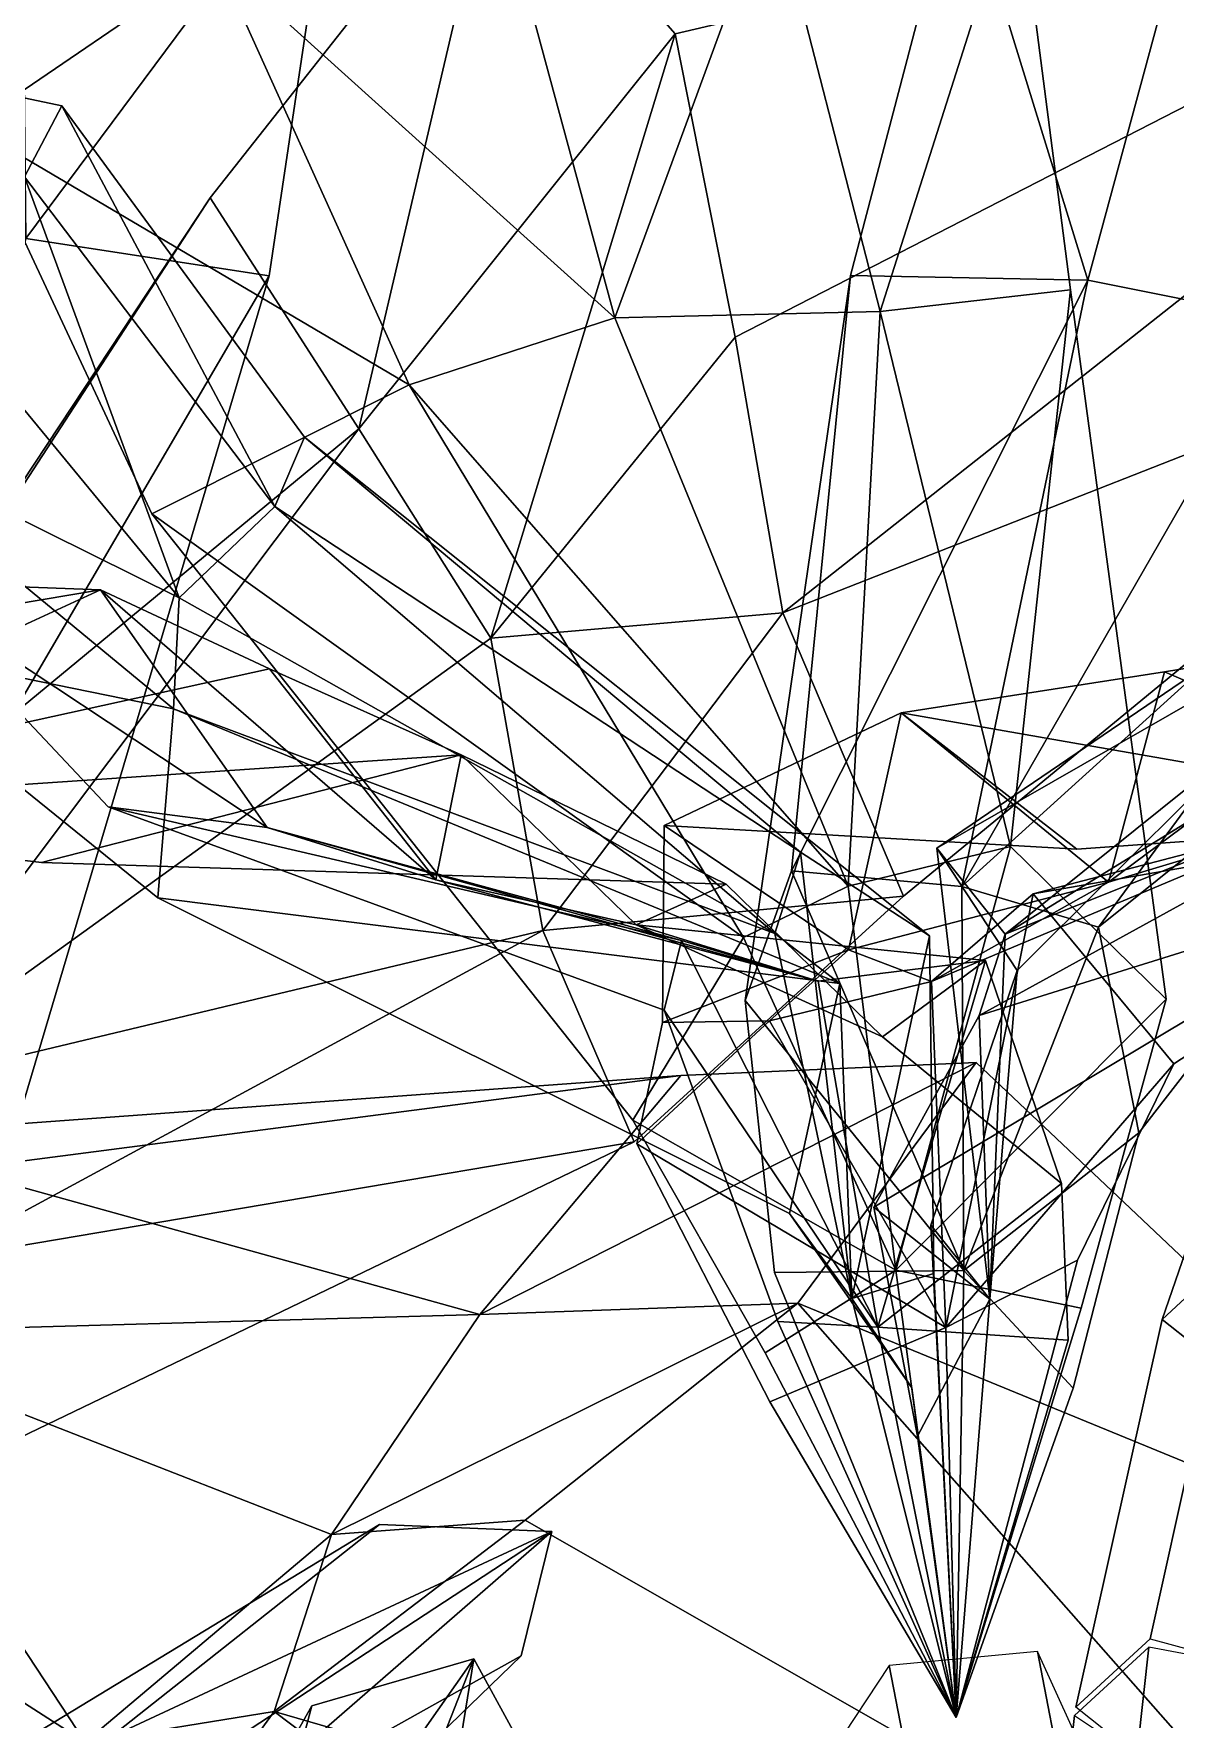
# Model space of a CAD drawing. Header units: metres. Extents: x -488 to 282, y -579 to 399.
# Drawn here: x -53.37 to -28.9, y 315.69 to 351.82 of the extents above; entities that cross this region are included whole.
import ezdxf

# ---------------------------------------------------------------- set-up
doc = ezdxf.new("R2010")
doc.units = ezdxf.units.M

msp = doc.modelspace()

# ---------------------------------------------------------------- linework, layer by layer
at = {"layer": 'coreopsi_1InfInt', "color": 3}
for points in [[(-30.4343, 308.5, 337.2163), (-29.4719, 317.2383, 343.0321), (-31.06312, 315.7701, 345.5013), (-32.01766, 307.0989, 339.7292)], [(-27.2857, 307.8817, 337.581), (-26.321, 316.64, 343.4098), (-29.4719, 317.2383, 343.0321), (-30.4343, 308.5, 337.2163)], [(-32.01766, 307.0989, 339.7292), (-31.06312, 315.7701, 345.5013), (-28.8573, 314.2997, 347.3455), (-29.8095, 305.6485, 341.5864)]]:
    msp.add_3dface(points, dxfattribs=at)
at = {"layer": 'coreopsi_1Pdcel', "color": 3}
for points in [[(-27.5935, 325.7317, 349.2932), (-24.8239, 333.7483, 355.8451), (-26.4151, 332.28, 358.3142), (-29.1847, 324.2634, 351.7623)], [(-29.1847, 324.2634, 351.7623), (-26.4151, 332.28, 358.3142), (-24.3156, 330.3316, 359.8057), (-27.0194, 322.5478, 353.4347)], [(-29.4428, 317.4146, 343.1557), (-27.5935, 325.7317, 349.2932), (-29.1847, 324.2634, 351.7623), (-31.03404, 315.9464, 345.6248)], [(-26.3323, 316.5712, 343.3615), (-24.4831, 324.8882, 349.4989), (-27.5935, 325.7317, 349.2932), (-29.4428, 317.4146, 343.1557)], [(-31.03404, 315.9464, 345.6248), (-29.1847, 324.2634, 351.7623), (-27.0194, 322.5478, 353.4347), (-28.8686, 314.2308, 347.2972)], [(-30.1607, 308.3512, 337.6367), (-31.8523, 317.1407, 343.5316), (-35.03288, 316.8425, 343.0578), (-33.3748, 308.3043, 337.3273)], [(-29.4014, 306.6737, 340.3558), (-31.09317, 315.4631, 346.2507), (-31.8523, 317.1407, 343.5316), (-30.1607, 308.3512, 337.6367)], [(-33.3748, 308.3043, 337.3273), (-35.03288, 316.8425, 343.0578), (-36.2436, 315.0162, 345.43), (-34.6063, 306.6324, 339.8005)]]:
    msp.add_3dface(points, dxfattribs=at)
at = {"layer": 'coreopsi_1Petal1', "color": 3}
for points in [[(-49.4523, 353.4366, 345.2065), (-57.4218, 364.4197, 334.4688), (-54.7202, 349.8434, 346.9542)], [(-49.4523, 353.4366, 345.2065), (-54.7202, 349.8434, 346.9542), (-57.4218, 364.4197, 334.4688)], [(-14.01662, 357.806, 418.5042), (-39.6217, 351.8228, 412.1874), (-38.3344, 345.3175, 415.9698)], [(-14.01662, 357.806, 418.5042), (-38.3344, 345.3175, 415.9698), (-39.6217, 351.8228, 412.1874)], [(-38.3344, 345.3175, 415.9698), (-37.3144, 339.4073, 419.385), (-14.01662, 357.806, 418.5042)], [(-38.3344, 345.3175, 415.9698), (-14.01662, 357.806, 418.5042), (-37.3144, 339.4073, 419.385)], [(-37.3144, 339.4073, 419.385), (-18.2511, 346.8983, 422.2245), (-14.01662, 357.806, 418.5042)], [(-37.3144, 339.4073, 419.385), (-14.01662, 357.806, 418.5042), (-18.2511, 346.8983, 422.2245)], [(-53.5352, 347.4294, 402.2073), (-46.861, 356.4074, 406.8631), (-53.641, 357.6938, 406.7594)], [(-53.5352, 347.4294, 402.2073), (-53.641, 357.6938, 406.7594), (-46.861, 356.4074, 406.8631)], [(-25.6265, 355.1138, 394.3678), (-36.09632, 356.6525, 404.3949), (-23.592, 350.2235, 396.0924)], [(-25.6265, 355.1138, 394.3678), (-23.592, 350.2235, 396.0924), (-36.09632, 356.6525, 404.3949)], [(-48.3203, 346.6339, 402.6451), (-46.861, 356.4074, 406.8631), (-53.5352, 347.4294, 402.2073)], [(-48.3203, 346.6339, 402.6451), (-53.5352, 347.4294, 402.2073), (-46.861, 356.4074, 406.8631)], [(-46.402, 343.3506, 406.443), (-43.4083, 356.1407, 406.679), (-49.5866, 348.3054, 401.5286)], [(-46.402, 343.3506, 406.443), (-49.5866, 348.3054, 401.5286), (-43.4083, 356.1407, 406.679)], [(-39.6217, 351.8228, 412.1874), (-43.4083, 356.1407, 406.679), (-46.402, 343.3506, 406.443)], [(-39.6217, 351.8228, 412.1874), (-46.402, 343.3506, 406.443), (-43.4083, 356.1407, 406.679)], [(-28.1563, 356.2292, 343.2987), (-33.5387, 355.5017, 339.528), (-30.775, 346.5375, 345.1102)], [(-28.1563, 356.2292, 343.2987), (-30.775, 346.5375, 345.1102), (-33.5387, 355.5017, 339.528)], [(-28.1563, 356.2292, 343.2987), (-30.775, 346.5375, 345.1102), (-26.494, 345.6823, 347.5776)], [(-28.1563, 356.2292, 343.2987), (-26.494, 345.6823, 347.5776), (-30.775, 346.5375, 345.1102)], [(-30.775, 346.5375, 345.1102), (-33.5387, 355.5017, 339.528), (-35.8647, 346.6371, 341.2753)], [(-30.775, 346.5375, 345.1102), (-35.8647, 346.6371, 341.2753), (-33.5387, 355.5017, 339.528)], [(-40.9119, 345.7316, 345.1462), (-37.5459, 354.8957, 343.8069), (-43.2095, 354.2368, 344.4181)], [(-40.9119, 345.7316, 345.1462), (-43.2095, 354.2368, 344.4181), (-37.5459, 354.8957, 343.8069)], [(-40.9119, 345.7316, 345.1462), (-35.2238, 345.8679, 344.1986), (-37.5459, 354.8957, 343.8069)], [(-40.9119, 345.7316, 345.1462), (-37.5459, 354.8957, 343.8069), (-35.2238, 345.8679, 344.1986)], [(-35.2238, 345.8679, 344.1986), (-32.2841, 355.1222, 341.5384), (-37.5459, 354.8957, 343.8069)], [(-35.2238, 345.8679, 344.1986), (-37.5459, 354.8957, 343.8069), (-32.2841, 355.1222, 341.5384)], [(-31.1449, 346.3344, 342.6212), (-32.2841, 355.1222, 341.5384), (-35.2238, 345.8679, 344.1986)], [(-31.1449, 346.3344, 342.6212), (-35.2238, 345.8679, 344.1986), (-32.2841, 355.1222, 341.5384)], [(-43.2095, 354.2368, 344.4181), (-49.4523, 353.4366, 345.2065), (-40.9119, 345.7316, 345.1462)], [(-43.2095, 354.2368, 344.4181), (-40.9119, 345.7316, 345.1462), (-49.4523, 353.4366, 345.2065)], [(-52.7622, 350.2757, 347.5204), (-69.8226, 353.8761, 350.821), (-53.5663, 348.757, 352.9914)], [(-52.7622, 350.2757, 347.5204), (-53.5663, 348.757, 352.9914), (-69.8226, 353.8761, 350.821)], [(-49.4523, 353.4366, 345.2065), (-54.7202, 349.8434, 346.9542), (-45.3202, 344.2949, 347.0566)], [(-49.4523, 353.4366, 345.2065), (-45.3202, 344.2949, 347.0566), (-54.7202, 349.8434, 346.9542)], [(-49.4523, 353.4366, 345.2065), (-45.3202, 344.2949, 347.0566), (-40.9119, 345.7316, 345.1462)], [(-49.4523, 353.4366, 345.2065), (-40.9119, 345.7316, 345.1462), (-45.3202, 344.2949, 347.0566)], [(-39.6217, 351.8228, 412.1874), (-46.402, 343.3506, 406.443), (-43.5697, 338.8664, 409.3232)], [(-39.6217, 351.8228, 412.1874), (-43.5697, 338.8664, 409.3232), (-46.402, 343.3506, 406.443)], [(-38.3344, 345.3175, 415.9698), (-39.6217, 351.8228, 412.1874), (-43.5697, 338.8664, 409.3232)], [(-38.3344, 345.3175, 415.9698), (-43.5697, 338.8664, 409.3232), (-39.6217, 351.8228, 412.1874)], [(-48.1986, 341.6865, 350.1204), (-52.7622, 350.2757, 347.5204), (-53.5663, 348.757, 352.9914)], [(-48.1986, 341.6865, 350.1204), (-53.5663, 348.757, 352.9914), (-52.7622, 350.2757, 347.5204)], [(-47.5654, 343.1718, 346.0293), (-52.7622, 350.2757, 347.5204), (-48.1986, 341.6865, 350.1204)], [(-47.5654, 343.1718, 346.0293), (-48.1986, 341.6865, 350.1204), (-52.7622, 350.2757, 347.5204)], [(-45.3202, 344.2949, 347.0566), (-54.7202, 349.8434, 346.9542), (-50.8379, 341.5305, 348.6486)], [(-45.3202, 344.2949, 347.0566), (-50.8379, 341.5305, 348.6486), (-54.7202, 349.8434, 346.9542)], [(-50.2464, 339.7325, 355.1462), (-53.5663, 348.757, 352.9914), (-55.628, 346.2558, 357.7218)], [(-50.2464, 339.7325, 355.1462), (-55.628, 346.2558, 357.7218), (-53.5663, 348.757, 352.9914)], [(-50.2464, 339.7325, 355.1462), (-48.1986, 341.6865, 350.1204), (-53.5663, 348.757, 352.9914)], [(-50.2464, 339.7325, 355.1462), (-53.5663, 348.757, 352.9914), (-48.1986, 341.6865, 350.1204)], [(-60.6317, 331.597, 402.3316), (-49.5866, 348.3054, 401.5286), (-60.3692, 331.7353, 396.2571)], [(-60.6317, 331.597, 402.3316), (-60.3692, 331.7353, 396.2571), (-49.5866, 348.3054, 401.5286)], [(-46.402, 343.3506, 406.443), (-49.5866, 348.3054, 401.5286), (-60.6317, 331.597, 402.3316)], [(-46.402, 343.3506, 406.443), (-60.6317, 331.597, 402.3316), (-49.5866, 348.3054, 401.5286)], [(-57.1138, 331.6011, 401.9905), (-48.3203, 346.6339, 402.6451), (-53.5352, 347.4294, 402.2073)], [(-57.1138, 331.6011, 401.9905), (-53.5352, 347.4294, 402.2073), (-48.3203, 346.6339, 402.6451)], [(-34.7254, 333.3313, 421.3882), (-18.2511, 346.8983, 422.2245), (-37.3144, 339.4073, 419.385)], [(-34.7254, 333.3313, 421.3882), (-37.3144, 339.4073, 419.385), (-18.2511, 346.8983, 422.2245)], [(-54.1819, 326.9184, 400.799), (-48.3203, 346.6339, 402.6451), (-57.1138, 331.6011, 401.9905)], [(-54.1819, 326.9184, 400.799), (-57.1138, 331.6011, 401.9905), (-48.3203, 346.6339, 402.6451)], [(-37.129, 333.8763, 351.9032), (-35.8647, 346.6371, 341.2753), (-38.1188, 331.1011, 347.798)], [(-37.129, 333.8763, 351.9032), (-38.1188, 331.1011, 347.798), (-35.8647, 346.6371, 341.2753)], [(-30.775, 346.5375, 345.1102), (-35.8647, 346.6371, 341.2753), (-37.129, 333.8763, 351.9032)], [(-30.775, 346.5375, 345.1102), (-37.129, 333.8763, 351.9032), (-35.8647, 346.6371, 341.2753)], [(-33.4758, 333.5417, 352.1909), (-30.775, 346.5375, 345.1102), (-37.129, 333.8763, 351.9032)], [(-33.4758, 333.5417, 352.1909), (-37.129, 333.8763, 351.9032), (-30.775, 346.5375, 345.1102)], [(-26.494, 345.6823, 347.5776), (-30.775, 346.5375, 345.1102), (-33.4758, 333.5417, 352.1909)], [(-26.494, 345.6823, 347.5776), (-33.4758, 333.5417, 352.1909), (-30.775, 346.5375, 345.1102)], [(-55.628, 346.2558, 357.7218), (-57.7822, 343.4643, 362.9946), (-50.2464, 339.7325, 355.1462)], [(-55.628, 346.2558, 357.7218), (-50.2464, 339.7325, 355.1462), (-57.7822, 343.4643, 362.9946)], [(-32.4346, 334.3978, 350.7167), (-31.1449, 346.3344, 342.6212), (-35.2238, 345.8679, 344.1986)], [(-32.4346, 334.3978, 350.7167), (-35.2238, 345.8679, 344.1986), (-31.1449, 346.3344, 342.6212)], [(-29.09395, 331.1248, 350.2939), (-31.1449, 346.3344, 342.6212), (-32.4346, 334.3978, 350.7167)], [(-29.09395, 331.1248, 350.2939), (-32.4346, 334.3978, 350.7167), (-31.1449, 346.3344, 342.6212)], [(-35.9099, 333.55, 351.7804), (-35.2238, 345.8679, 344.1986), (-40.9119, 345.7316, 345.1462)], [(-35.9099, 333.55, 351.7804), (-40.9119, 345.7316, 345.1462), (-35.2238, 345.8679, 344.1986)], [(-32.4346, 334.3978, 350.7167), (-35.2238, 345.8679, 344.1986), (-35.9099, 333.55, 351.7804)], [(-32.4346, 334.3978, 350.7167), (-35.9099, 333.55, 351.7804), (-35.2238, 345.8679, 344.1986)], [(-40.9119, 345.7316, 345.1462), (-45.3202, 344.2949, 347.0566), (-35.9099, 333.55, 351.7804)], [(-40.9119, 345.7316, 345.1462), (-35.9099, 333.55, 351.7804), (-45.3202, 344.2949, 347.0566)], [(-33.4758, 333.5417, 352.1909), (-22.7701, 343.2465, 351.2478), (-26.494, 345.6823, 347.5776)], [(-33.4758, 333.5417, 352.1909), (-26.494, 345.6823, 347.5776), (-22.7701, 343.2465, 351.2478)], [(-43.5697, 338.8664, 409.3232), (-37.3144, 339.4073, 419.385), (-38.3344, 345.3175, 415.9698)], [(-43.5697, 338.8664, 409.3232), (-38.3344, 345.3175, 415.9698), (-37.3144, 339.4073, 419.385)], [(-45.3202, 344.2949, 347.0566), (-50.8379, 341.5305, 348.6486), (-38.1543, 332.4471, 354.4798)], [(-45.3202, 344.2949, 347.0566), (-38.1543, 332.4471, 354.4798), (-50.8379, 341.5305, 348.6486)], [(-35.9099, 333.55, 351.7804), (-45.3202, 344.2949, 347.0566), (-38.1543, 332.4471, 354.4798)], [(-35.9099, 333.55, 351.7804), (-38.1543, 332.4471, 354.4798), (-45.3202, 344.2949, 347.0566)], [(-34.00918, 334.3643, 351.4722), (-20.3302, 343.66, 349.5064), (-32.2892, 331.7442, 347.5085)], [(-34.00918, 334.3643, 351.4722), (-32.2892, 331.7442, 347.5085), (-20.3302, 343.66, 349.5064)], [(-20.8614, 341.9036, 355.61), (-20.3302, 343.66, 349.5064), (-34.00918, 334.3643, 351.4722)], [(-20.8614, 341.9036, 355.61), (-34.00918, 334.3643, 351.4722), (-20.3302, 343.66, 349.5064)], [(-57.1238, 329.0922, 403.3487), (-46.402, 343.3506, 406.443), (-60.6317, 331.597, 402.3316)], [(-57.1238, 329.0922, 403.3487), (-60.6317, 331.597, 402.3316), (-46.402, 343.3506, 406.443)], [(-57.7822, 343.4643, 362.9946), (-57.5183, 338.8072, 367.6805), (-50.371, 337.3537, 359.559)], [(-57.7822, 343.4643, 362.9946), (-50.371, 337.3537, 359.559), (-57.5183, 338.8072, 367.6805)], [(-57.7822, 343.4643, 362.9946), (-50.371, 337.3537, 359.559), (-50.2464, 339.7325, 355.1462)], [(-57.7822, 343.4643, 362.9946), (-50.2464, 339.7325, 355.1462), (-50.371, 337.3537, 359.559)], [(-43.5697, 338.8664, 409.3232), (-46.402, 343.3506, 406.443), (-57.1238, 329.0922, 403.3487)], [(-43.5697, 338.8664, 409.3232), (-57.1238, 329.0922, 403.3487), (-46.402, 343.3506, 406.443)], [(-36.9311, 334.2794, 350.2152), (-47.5654, 343.1718, 346.0293), (-48.1986, 341.6865, 350.1204)], [(-36.9311, 334.2794, 350.2152), (-48.1986, 341.6865, 350.1204), (-47.5654, 343.1718, 346.0293)], [(-34.1711, 332.4808, 346.8687), (-47.5654, 343.1718, 346.0293), (-36.9311, 334.2794, 350.2152)], [(-34.1711, 332.4808, 346.8687), (-36.9311, 334.2794, 350.2152), (-47.5654, 343.1718, 346.0293)], [(-30.5473, 332.6721, 354.3344), (-22.7701, 343.2465, 351.2478), (-33.4758, 333.5417, 352.1909)], [(-30.5473, 332.6721, 354.3344), (-33.4758, 333.5417, 352.1909), (-22.7701, 343.2465, 351.2478)], [(-30.5473, 332.6721, 354.3344), (-19.2697, 341.7092, 353.4222), (-22.7701, 343.2465, 351.2478)], [(-30.5473, 332.6721, 354.3344), (-22.7701, 343.2465, 351.2478), (-19.2697, 341.7092, 353.4222)], [(-32.5475, 332.5204, 354.3014), (-20.8614, 341.9036, 355.61), (-34.00918, 334.3643, 351.4722)], [(-32.5475, 332.5204, 354.3014), (-34.00918, 334.3643, 351.4722), (-20.8614, 341.9036, 355.61)], [(-20.9951, 339.6326, 360.079), (-20.8614, 341.9036, 355.61), (-32.5475, 332.5204, 354.3014)], [(-20.9951, 339.6326, 360.079), (-32.5475, 332.5204, 354.3014), (-20.8614, 341.9036, 355.61)], [(-38.1543, 332.4471, 354.4798), (-50.8379, 341.5305, 348.6486), (-40.5251, 328.5305, 352.3414)], [(-38.1543, 332.4471, 354.4798), (-40.5251, 328.5305, 352.3414), (-50.8379, 341.5305, 348.6486)], [(-37.4857, 332.5373, 353.4686), (-48.1986, 341.6865, 350.1204), (-50.2464, 339.7325, 355.1462)], [(-37.4857, 332.5373, 353.4686), (-50.2464, 339.7325, 355.1462), (-48.1986, 341.6865, 350.1204)], [(-36.9311, 334.2794, 350.2152), (-48.1986, 341.6865, 350.1204), (-37.4857, 332.5373, 353.4686)], [(-36.9311, 334.2794, 350.2152), (-37.4857, 332.5373, 353.4686), (-48.1986, 341.6865, 350.1204)], [(-29.6815, 328.2614, 355.6938), (-19.2697, 341.7092, 353.4222), (-30.5473, 332.6721, 354.3344)], [(-29.6815, 328.2614, 355.6938), (-30.5473, 332.6721, 354.3344), (-19.2697, 341.7092, 353.4222)], [(-56.3097, 340.065, 366.541), (-63.8491, 337.8952, 382.4584), (-51.9343, 339.9048, 370.2444)], [(-56.3097, 340.065, 366.541), (-51.9343, 339.9048, 370.2444), (-63.8491, 337.8952, 382.4584)], [(-51.7687, 335.2506, 360.5497), (-56.3097, 340.065, 366.541), (-48.3607, 334.8081, 363.2945)], [(-51.7687, 335.2506, 360.5497), (-48.3607, 334.8081, 363.2945), (-56.3097, 340.065, 366.541)], [(-48.3607, 334.8081, 363.2945), (-56.3097, 340.065, 366.541), (-51.9343, 339.9048, 370.2444)], [(-48.3607, 334.8081, 363.2945), (-51.9343, 339.9048, 370.2444), (-56.3097, 340.065, 366.541)], [(-51.9343, 339.9048, 370.2444), (-63.8491, 337.8952, 382.4584), (-62.2493, 335.1389, 392.1492)], [(-51.9343, 339.9048, 370.2444), (-62.2493, 335.1389, 392.1492), (-63.8491, 337.8952, 382.4584)], [(-48.3124, 338.2074, 374.3535), (-51.9343, 339.9048, 370.2444), (-62.2493, 335.1389, 392.1492)], [(-48.3124, 338.2074, 374.3535), (-62.2493, 335.1389, 392.1492), (-51.9343, 339.9048, 370.2444)], [(-44.7476, 333.6828, 367.6476), (-48.3607, 334.8081, 363.2945), (-51.9343, 339.9048, 370.2444)], [(-44.7476, 333.6828, 367.6476), (-51.9343, 339.9048, 370.2444), (-48.3607, 334.8081, 363.2945)], [(-44.7476, 333.6828, 367.6476), (-51.9343, 339.9048, 370.2444), (-48.3124, 338.2074, 374.3535)], [(-44.7476, 333.6828, 367.6476), (-48.3124, 338.2074, 374.3535), (-51.9343, 339.9048, 370.2444)], [(-50.2464, 339.7325, 355.1462), (-50.371, 337.3537, 359.559), (-37.4857, 332.5373, 353.4686)], [(-50.2464, 339.7325, 355.1462), (-37.4857, 332.5373, 353.4686), (-50.371, 337.3537, 359.559)], [(-43.5697, 338.8664, 409.3232), (-42.4584, 332.5964, 412.0885), (-37.3144, 339.4073, 419.385)], [(-43.5697, 338.8664, 409.3232), (-37.3144, 339.4073, 419.385), (-42.4584, 332.5964, 412.0885)], [(-42.4584, 332.5964, 412.0885), (-34.7254, 333.3313, 421.3882), (-37.3144, 339.4073, 419.385)], [(-42.4584, 332.5964, 412.0885), (-37.3144, 339.4073, 419.385), (-34.7254, 333.3313, 421.3882)], [(-32.5475, 332.5204, 354.3014), (-22.9322, 336.3682, 364.422), (-20.9951, 339.6326, 360.079)], [(-32.5475, 332.5204, 354.3014), (-20.9951, 339.6326, 360.079), (-22.9322, 336.3682, 364.422)], [(-22.9064, 339.1577, 376.912), (-25.9122, 334.9624, 368.1124), (-30.3296, 333.6336, 370.0789)], [(-22.9064, 339.1577, 376.912), (-30.3296, 333.6336, 370.0789), (-25.9122, 334.9624, 368.1124)], [(-29.131, 338.1418, 377.5881), (-22.9064, 339.1577, 376.912), (-30.3296, 333.6336, 370.0789)], [(-29.131, 338.1418, 377.5881), (-30.3296, 333.6336, 370.0789), (-22.9064, 339.1577, 376.912)], [(-21.8214, 335.0007, 398.9667), (-22.9064, 339.1577, 376.912), (-29.131, 338.1418, 377.5881)], [(-21.8214, 335.0007, 398.9667), (-29.131, 338.1418, 377.5881), (-22.9064, 339.1577, 376.912)], [(-50.371, 337.3537, 359.559), (-57.5183, 338.8072, 367.6805), (-50.7081, 333.2998, 364.4655)], [(-50.371, 337.3537, 359.559), (-50.7081, 333.2998, 364.4655), (-57.5183, 338.8072, 367.6805)], [(-57.1238, 329.0922, 403.3487), (-42.4584, 332.5964, 412.0885), (-43.5697, 338.8664, 409.3232)], [(-57.1238, 329.0922, 403.3487), (-43.5697, 338.8664, 409.3232), (-42.4584, 332.5964, 412.0885)], [(-62.2493, 335.1389, 392.1492), (-44.2024, 336.3651, 378.8198), (-48.3124, 338.2074, 374.3535)], [(-62.2493, 335.1389, 392.1492), (-48.3124, 338.2074, 374.3535), (-44.2024, 336.3651, 378.8198)], [(-48.3124, 338.2074, 374.3535), (-44.2024, 336.3651, 378.8198), (-44.7476, 333.6828, 367.6476)], [(-48.3124, 338.2074, 374.3535), (-44.7476, 333.6828, 367.6476), (-44.2024, 336.3651, 378.8198)], [(-30.3296, 333.6336, 370.0789), (-34.7764, 337.2673, 378.0869), (-29.131, 338.1418, 377.5881)], [(-30.3296, 333.6336, 370.0789), (-29.131, 338.1418, 377.5881), (-34.7764, 337.2673, 378.0869)], [(-29.131, 338.1418, 377.5881), (-34.7764, 337.2673, 378.0869), (-21.8214, 335.0007, 398.9667)], [(-29.131, 338.1418, 377.5881), (-21.8214, 335.0007, 398.9667), (-34.7764, 337.2673, 378.0869)], [(-50.371, 337.3537, 359.559), (-50.7081, 333.2998, 364.4655), (-36.08926, 331.4648, 356.6997)], [(-50.371, 337.3537, 359.559), (-36.08926, 331.4648, 356.6997), (-50.7081, 333.2998, 364.4655)], [(-37.4857, 332.5373, 353.4686), (-50.371, 337.3537, 359.559), (-36.08926, 331.4648, 356.6997)], [(-37.4857, 332.5373, 353.4686), (-36.08926, 331.4648, 356.6997), (-50.371, 337.3537, 359.559)], [(-39.8533, 334.8511, 379.2144), (-31.01488, 334.3445, 394.5942), (-34.7764, 337.2673, 378.0869)], [(-39.8533, 334.8511, 379.2144), (-34.7764, 337.2673, 378.0869), (-31.01488, 334.3445, 394.5942)], [(-35.907, 332.1867, 370.3438), (-39.8533, 334.8511, 379.2144), (-34.7764, 337.2673, 378.0869)], [(-35.907, 332.1867, 370.3438), (-34.7764, 337.2673, 378.0869), (-39.8533, 334.8511, 379.2144)], [(-30.3296, 333.6336, 370.0789), (-35.907, 332.1867, 370.3438), (-34.7764, 337.2673, 378.0869)], [(-30.3296, 333.6336, 370.0789), (-34.7764, 337.2673, 378.0869), (-35.907, 332.1867, 370.3438)], [(-34.7764, 337.2673, 378.0869), (-31.01488, 334.3445, 394.5942), (-21.8214, 335.0007, 398.9667)], [(-34.7764, 337.2673, 378.0869), (-21.8214, 335.0007, 398.9667), (-31.01488, 334.3445, 394.5942)], [(-62.2493, 335.1389, 392.1492), (-53.1974, 334.0579, 393.4214), (-44.2024, 336.3651, 378.8198)], [(-62.2493, 335.1389, 392.1492), (-44.2024, 336.3651, 378.8198), (-53.1974, 334.0579, 393.4214)], [(-44.2024, 336.3651, 378.8198), (-53.1974, 334.0579, 393.4214), (-38.5245, 333.5924, 380.7667)], [(-44.2024, 336.3651, 378.8198), (-38.5245, 333.5924, 380.7667), (-53.1974, 334.0579, 393.4214)], [(-44.2024, 336.3651, 378.8198), (-40.4574, 332.7198, 370.0588), (-44.7476, 333.6828, 367.6476)], [(-44.2024, 336.3651, 378.8198), (-44.7476, 333.6828, 367.6476), (-40.4574, 332.7198, 370.0588)], [(-44.2024, 336.3651, 378.8198), (-38.5245, 333.5924, 380.7667), (-40.4574, 332.7198, 370.0588)], [(-44.2024, 336.3651, 378.8198), (-40.4574, 332.7198, 370.0588), (-38.5245, 333.5924, 380.7667)], [(-33.1021, 330.7783, 357.5548), (-22.9322, 336.3682, 364.422), (-32.5475, 332.5204, 354.3014)], [(-33.1021, 330.7783, 357.5548), (-32.5475, 332.5204, 354.3014), (-22.9322, 336.3682, 364.422)], [(-33.1021, 330.7783, 357.5548), (-23.4729, 333.7881, 367.9426), (-22.9322, 336.3682, 364.422)], [(-33.1021, 330.7783, 357.5548), (-22.9322, 336.3682, 364.422), (-23.4729, 333.7881, 367.9426)], [(-31.9441, 333.382, 353.6921), (-20.2004, 335.4293, 365.3232), (-28.9351, 329.7427, 351.8934)], [(-31.9441, 333.382, 353.6921), (-28.9351, 329.7427, 351.8934), (-20.2004, 335.4293, 365.3232)], [(-25.9122, 334.9624, 368.1124), (-20.2004, 335.4293, 365.3232), (-31.9441, 333.382, 353.6921)], [(-25.9122, 334.9624, 368.1124), (-31.9441, 333.382, 353.6921), (-20.2004, 335.4293, 365.3232)], [(-39.8529, 330.8909, 348.999), (-51.7687, 335.2506, 360.5497), (-39.4859, 332.3856, 353.4355)], [(-39.8529, 330.8909, 348.999), (-39.4859, 332.3856, 353.4355), (-51.7687, 335.2506, 360.5497)], [(-39.4859, 332.3856, 353.4355), (-51.7687, 335.2506, 360.5497), (-48.3607, 334.8081, 363.2945)], [(-39.4859, 332.3856, 353.4355), (-48.3607, 334.8081, 363.2945), (-51.7687, 335.2506, 360.5497)], [(-34.1233, 331.5077, 355.9896), (-25.9122, 334.9624, 368.1124), (-31.9441, 333.382, 353.6921)], [(-34.1233, 331.5077, 355.9896), (-31.9441, 333.382, 353.6921), (-25.9122, 334.9624, 368.1124)], [(-30.3296, 333.6336, 370.0789), (-25.9122, 334.9624, 368.1124), (-34.1233, 331.5077, 355.9896)], [(-30.3296, 333.6336, 370.0789), (-34.1233, 331.5077, 355.9896), (-25.9122, 334.9624, 368.1124)], [(-39.4859, 332.3856, 353.4355), (-48.3607, 334.8081, 363.2945), (-36.5574, 331.516, 355.5791)], [(-39.4859, 332.3856, 353.4355), (-36.5574, 331.516, 355.5791), (-48.3607, 334.8081, 363.2945)], [(-36.5574, 331.516, 355.5791), (-48.3607, 334.8081, 363.2945), (-44.7476, 333.6828, 367.6476)], [(-36.5574, 331.516, 355.5791), (-44.7476, 333.6828, 367.6476), (-48.3607, 334.8081, 363.2945)], [(-39.8935, 330.6254, 371.3507), (-39.8533, 334.8511, 379.2144), (-35.907, 332.1867, 370.3438)], [(-39.8935, 330.6254, 371.3507), (-35.907, 332.1867, 370.3438), (-39.8533, 334.8511, 379.2144)], [(-35.8354, 324.7084, 349.5579), (-36.9311, 334.2794, 350.2152), (-37.4857, 332.5373, 353.4686)], [(-35.8354, 324.7084, 349.5579), (-37.4857, 332.5373, 353.4686), (-36.9311, 334.2794, 350.2152)], [(-35.8354, 324.7084, 349.5579), (-34.1711, 332.4808, 346.8687), (-36.9311, 334.2794, 350.2152)], [(-35.8354, 324.7084, 349.5579), (-36.9311, 334.2794, 350.2152), (-34.1711, 332.4808, 346.8687)], [(-34.891, 325.3153, 348.5462), (-32.4346, 334.3978, 350.7167), (-35.9099, 333.55, 351.7804)], [(-34.891, 325.3153, 348.5462), (-35.9099, 333.55, 351.7804), (-32.4346, 334.3978, 350.7167)], [(-34.891, 325.3153, 348.5462), (-29.09395, 331.1248, 350.2939), (-32.4346, 334.3978, 350.7167)], [(-34.891, 325.3153, 348.5462), (-32.4346, 334.3978, 350.7167), (-29.09395, 331.1248, 350.2939)], [(-32.5475, 332.5204, 354.3014), (-34.00918, 334.3643, 351.4722), (-32.8761, 324.6983, 350.0569)], [(-32.5475, 332.5204, 354.3014), (-32.8761, 324.6983, 350.0569), (-34.00918, 334.3643, 351.4722)], [(-34.00918, 334.3643, 351.4722), (-32.2892, 331.7442, 347.5085), (-32.8761, 324.6983, 350.0569)], [(-34.00918, 334.3643, 351.4722), (-32.8761, 324.6983, 350.0569), (-32.2892, 331.7442, 347.5085)], [(-37.129, 333.8763, 351.9032), (-38.1188, 331.1011, 347.798), (-33.4324, 325.3104, 348.7922)], [(-37.129, 333.8763, 351.9032), (-33.4324, 325.3104, 348.7922), (-38.1188, 331.1011, 347.798)], [(-33.4758, 333.5417, 352.1909), (-37.129, 333.8763, 351.9032), (-33.4324, 325.3104, 348.7922)], [(-33.4758, 333.5417, 352.1909), (-33.4324, 325.3104, 348.7922), (-37.129, 333.8763, 351.9032)], [(-44.7476, 333.6828, 367.6476), (-40.4574, 332.7198, 370.0588), (-36.5574, 331.516, 355.5791)], [(-44.7476, 333.6828, 367.6476), (-36.5574, 331.516, 355.5791), (-40.4574, 332.7198, 370.0588)], [(-40.4574, 332.7198, 370.0588), (-38.5245, 333.5924, 380.7667), (-35.1736, 330.3228, 372.6965)], [(-40.4574, 332.7198, 370.0588), (-35.1736, 330.3228, 372.6965), (-38.5245, 333.5924, 380.7667)], [(-35.9099, 333.55, 351.7804), (-38.1543, 332.4471, 354.4798), (-34.891, 325.3153, 348.5462)], [(-35.9099, 333.55, 351.7804), (-34.891, 325.3153, 348.5462), (-38.1543, 332.4471, 354.4798)], [(-34.1233, 331.5077, 355.9896), (-35.907, 332.1867, 370.3438), (-30.3296, 333.6336, 370.0789)], [(-34.1233, 331.5077, 355.9896), (-30.3296, 333.6336, 370.0789), (-35.907, 332.1867, 370.3438)], [(-35.3634, 326.6715, 357.8242), (-23.4729, 333.7881, 367.9426), (-33.1021, 330.7783, 357.5548)], [(-35.3634, 326.6715, 357.8242), (-33.1021, 330.7783, 357.5548), (-23.4729, 333.7881, 367.9426)], [(-33.4324, 325.3104, 348.7922), (-30.5473, 332.6721, 354.3344), (-33.4758, 333.5417, 352.1909)], [(-33.4324, 325.3104, 348.7922), (-33.4758, 333.5417, 352.1909), (-30.5473, 332.6721, 354.3344)], [(-36.08926, 331.4648, 356.6997), (-50.7081, 333.2998, 364.4655), (-37.1711, 326.5289, 356.7262)], [(-36.08926, 331.4648, 356.6997), (-37.1711, 326.5289, 356.7262), (-50.7081, 333.2998, 364.4655)], [(-40.4955, 328.0705, 414.0077), (-34.7254, 333.3313, 421.3882), (-42.4584, 332.5964, 412.0885)], [(-40.4955, 328.0705, 414.0077), (-42.4584, 332.5964, 412.0885), (-34.7254, 333.3313, 421.3882)], [(-34.1233, 331.5077, 355.9896), (-31.9441, 333.382, 353.6921), (-33.8204, 324.0914, 351.0685)], [(-34.1233, 331.5077, 355.9896), (-33.8204, 324.0914, 351.0685), (-31.9441, 333.382, 353.6921)], [(-31.9441, 333.382, 353.6921), (-28.9351, 329.7427, 351.8934), (-33.8204, 324.0914, 351.0685)], [(-31.9441, 333.382, 353.6921), (-33.8204, 324.0914, 351.0685), (-28.9351, 329.7427, 351.8934)], [(-55.5195, 325.5214, 405.5509), (-42.4584, 332.5964, 412.0885), (-57.1238, 329.0922, 403.3487)], [(-55.5195, 325.5214, 405.5509), (-57.1238, 329.0922, 403.3487), (-42.4584, 332.5964, 412.0885)], [(-55.5195, 325.5214, 405.5509), (-40.4955, 328.0705, 414.0077), (-42.4584, 332.5964, 412.0885)], [(-55.5195, 325.5214, 405.5509), (-42.4584, 332.5964, 412.0885), (-40.4955, 328.0705, 414.0077)], [(-38.1543, 332.4471, 354.4798), (-40.5251, 328.5305, 352.3414), (-34.891, 325.3153, 348.5462)], [(-38.1543, 332.4471, 354.4798), (-34.891, 325.3153, 348.5462), (-40.5251, 328.5305, 352.3414)], [(-36.5574, 331.516, 355.5791), (-40.4574, 332.7198, 370.0588), (-32.9693, 331.9528, 356.2687)], [(-36.5574, 331.516, 355.5791), (-32.9693, 331.9528, 356.2687), (-40.4574, 332.7198, 370.0588)], [(-40.4574, 332.7198, 370.0588), (-35.1736, 330.3228, 372.6965), (-32.9693, 331.9528, 356.2687)], [(-40.4574, 332.7198, 370.0588), (-32.9693, 331.9528, 356.2687), (-35.1736, 330.3228, 372.6965)], [(-37.4857, 332.5373, 353.4686), (-36.08926, 331.4648, 356.6997), (-35.8354, 324.7084, 349.5579)], [(-37.4857, 332.5373, 353.4686), (-35.8354, 324.7084, 349.5579), (-36.08926, 331.4648, 356.6997)], [(-34.07872, 325.2441, 345.8633), (-34.1711, 332.4808, 346.8687), (-35.8354, 324.7084, 349.5579)], [(-34.07872, 325.2441, 345.8633), (-35.8354, 324.7084, 349.5579), (-34.1711, 332.4808, 346.8687)], [(-33.4324, 325.3104, 348.7922), (-29.6815, 328.2614, 355.6938), (-30.5473, 332.6721, 354.3344)], [(-33.4324, 325.3104, 348.7922), (-30.5473, 332.6721, 354.3344), (-29.6815, 328.2614, 355.6938)], [(-32.8761, 324.6983, 350.0569), (-33.1021, 330.7783, 357.5548), (-32.5475, 332.5204, 354.3014)], [(-32.8761, 324.6983, 350.0569), (-32.5475, 332.5204, 354.3014), (-33.1021, 330.7783, 357.5548)], [(-37.5986, 330.6599, 357.0533), (-39.8935, 330.6254, 371.3507), (-35.907, 332.1867, 370.3438)], [(-37.5986, 330.6599, 357.0533), (-35.907, 332.1867, 370.3438), (-39.8935, 330.6254, 371.3507)], [(-35.279, 324.0964, 350.8226), (-39.8529, 330.8909, 348.999), (-39.4859, 332.3856, 353.4355)], [(-35.279, 324.0964, 350.8226), (-39.4859, 332.3856, 353.4355), (-39.8529, 330.8909, 348.999)], [(-35.279, 324.0964, 350.8226), (-39.4859, 332.3856, 353.4355), (-36.5574, 331.516, 355.5791)], [(-35.279, 324.0964, 350.8226), (-36.5574, 331.516, 355.5791), (-39.4859, 332.3856, 353.4355)], [(-37.5986, 330.6599, 357.0533), (-35.907, 332.1867, 370.3438), (-34.1233, 331.5077, 355.9896)], [(-37.5986, 330.6599, 357.0533), (-34.1233, 331.5077, 355.9896), (-35.907, 332.1867, 370.3438)], [(-36.5574, 331.516, 355.5791), (-32.9693, 331.9528, 356.2687), (-35.279, 324.0964, 350.8226)], [(-36.5574, 331.516, 355.5791), (-35.279, 324.0964, 350.8226), (-32.9693, 331.9528, 356.2687)], [(-32.9693, 331.9528, 356.2687), (-31.3414, 327.1721, 356.4367), (-35.279, 324.0964, 350.8226)], [(-32.9693, 331.9528, 356.2687), (-35.279, 324.0964, 350.8226), (-31.3414, 327.1721, 356.4367)], [(-32.9693, 331.9528, 356.2687), (-35.1736, 330.3228, 372.6965), (-31.3414, 327.1721, 356.4367)], [(-32.9693, 331.9528, 356.2687), (-31.3414, 327.1721, 356.4367), (-35.1736, 330.3228, 372.6965)], [(-32.8761, 324.6983, 350.0569), (-32.2892, 331.7442, 347.5085), (-34.139, 326.2849, 346.4104)], [(-32.8761, 324.6983, 350.0569), (-34.139, 326.2849, 346.4104), (-32.2892, 331.7442, 347.5085)], [(-33.8204, 324.0914, 351.0685), (-37.5986, 330.6599, 357.0533), (-34.1233, 331.5077, 355.9896)], [(-33.8204, 324.0914, 351.0685), (-34.1233, 331.5077, 355.9896), (-37.5986, 330.6599, 357.0533)], [(-36.08926, 331.4648, 356.6997), (-37.1711, 326.5289, 356.7262), (-35.8354, 324.7084, 349.5579)], [(-36.08926, 331.4648, 356.6997), (-35.8354, 324.7084, 349.5579), (-37.1711, 326.5289, 356.7262)], [(-33.4324, 325.3104, 348.7922), (-38.1188, 331.1011, 347.798), (-37.4899, 325.2671, 347.8207)], [(-33.4324, 325.3104, 348.7922), (-37.4899, 325.2671, 347.8207), (-38.1188, 331.1011, 347.798)], [(-30.9161, 324.5053, 347.7939), (-29.09395, 331.1248, 350.2939), (-34.891, 325.3153, 348.5462)], [(-30.9161, 324.5053, 347.7939), (-34.891, 325.3153, 348.5462), (-29.09395, 331.1248, 350.2939)], [(-33.8204, 324.0914, 351.0685), (-40.4406, 328.0275, 354.399), (-37.5986, 330.6599, 357.0533)], [(-33.8204, 324.0914, 351.0685), (-37.5986, 330.6599, 357.0533), (-40.4406, 328.0275, 354.399)], [(-40.4406, 328.0275, 354.399), (-39.8935, 330.6254, 371.3507), (-37.5986, 330.6599, 357.0533)], [(-40.4406, 328.0275, 354.399), (-37.5986, 330.6599, 357.0533), (-39.8935, 330.6254, 371.3507)], [(-37.4193, 324.2148, 347.2973), (-39.8529, 330.8909, 348.999), (-35.279, 324.0964, 350.8226)], [(-37.4193, 324.2148, 347.2973), (-35.279, 324.0964, 350.8226), (-39.8529, 330.8909, 348.999)], [(-32.8761, 324.6983, 350.0569), (-35.3634, 326.6715, 357.8242), (-33.1021, 330.7783, 357.5548)], [(-32.8761, 324.6983, 350.0569), (-33.1021, 330.7783, 357.5548), (-35.3634, 326.6715, 357.8242)], [(-43.8029, 324.3706, 417.1628), (-33.1688, 329.7668, 422.6765), (-39.4977, 329.488, 413.4052)], [(-43.8029, 324.3706, 417.1628), (-39.4977, 329.488, 413.4052), (-33.1688, 329.7668, 422.6765)], [(-36.9925, 324.6075, 427.3761), (-33.1688, 329.7668, 422.6765), (-43.8029, 324.3706, 417.1628)], [(-36.9925, 324.6075, 427.3761), (-43.8029, 324.3706, 417.1628), (-33.1688, 329.7668, 422.6765)], [(-36.9925, 324.6075, 427.3761), (-20.6079, 317.8847, 438.335), (-33.1688, 329.7668, 422.6765)], [(-36.9925, 324.6075, 427.3761), (-33.1688, 329.7668, 422.6765), (-20.6079, 317.8847, 438.335)], [(-33.8204, 324.0914, 351.0685), (-28.9351, 329.7427, 351.8934), (-30.994, 325.5348, 348.3598)], [(-33.8204, 324.0914, 351.0685), (-30.994, 325.5348, 348.3598), (-28.9351, 329.7427, 351.8934)], [(-57.5085, 328.1767, 404.7046), (-39.4977, 329.488, 413.4052), (-54.3969, 327.5534, 399.5166)], [(-57.5085, 328.1767, 404.7046), (-54.3969, 327.5534, 399.5166), (-39.4977, 329.488, 413.4052)], [(-43.8029, 324.3706, 417.1628), (-39.4977, 329.488, 413.4052), (-57.5085, 328.1767, 404.7046)], [(-43.8029, 324.3706, 417.1628), (-57.5085, 328.1767, 404.7046), (-39.4977, 329.488, 413.4052)], [(-34.891, 325.3153, 348.5462), (-40.5251, 328.5305, 352.3414), (-37.6901, 323.5485, 351.0864)], [(-34.891, 325.3153, 348.5462), (-37.6901, 323.5485, 351.0864), (-40.5251, 328.5305, 352.3414)], [(-58.03383, 323.9669, 405.9756), (-43.8029, 324.3706, 417.1628), (-57.5085, 328.1767, 404.7046)], [(-58.03383, 323.9669, 405.9756), (-57.5085, 328.1767, 404.7046), (-43.8029, 324.3706, 417.1628)], [(-31.08909, 322.7867, 351.0641), (-29.6815, 328.2614, 355.6938), (-33.4324, 325.3104, 348.7922)], [(-31.08909, 322.7867, 351.0641), (-33.4324, 325.3104, 348.7922), (-29.6815, 328.2614, 355.6938)], [(-56.7667, 320.2336, 403.9928), (-40.4955, 328.0705, 414.0077), (-55.5195, 325.5214, 405.5509)], [(-56.7667, 320.2336, 403.9928), (-55.5195, 325.5214, 405.5509), (-40.4955, 328.0705, 414.0077)], [(-37.5922, 322.4962, 350.5675), (-40.4406, 328.0275, 354.399), (-33.8204, 324.0914, 351.0685)], [(-37.5922, 322.4962, 350.5675), (-33.8204, 324.0914, 351.0685), (-40.4406, 328.0275, 354.399)], [(-35.279, 324.0964, 350.8226), (-31.3414, 327.1721, 356.4367), (-31.1942, 323.8162, 351.6255)], [(-35.279, 324.0964, 350.8226), (-31.1942, 323.8162, 351.6255), (-31.3414, 327.1721, 356.4367)], [(-34.4296, 321.7573, 352.4981), (-35.3634, 326.6715, 357.8242), (-32.8761, 324.6983, 350.0569)], [(-34.4296, 321.7573, 352.4981), (-32.8761, 324.6983, 350.0569), (-35.3634, 326.6715, 357.8242)], [(-35.8354, 324.7084, 349.5579), (-37.1711, 326.5289, 356.7262), (-34.5452, 322.7983, 353.0358)], [(-35.8354, 324.7084, 349.5579), (-34.5452, 322.7983, 353.0358), (-37.1711, 326.5289, 356.7262)], [(-32.8761, 324.6983, 350.0569), (-34.139, 326.2849, 346.4104), (-33.5978, 315.7292, 345.1312)], [(-32.8761, 324.6983, 350.0569), (-33.5978, 315.7292, 345.1312), (-34.139, 326.2849, 346.4104)], [(-34.891, 325.3153, 348.5462), (-37.6901, 323.5485, 351.0864), (-33.5978, 315.7292, 345.1312)], [(-34.891, 325.3153, 348.5462), (-33.5978, 315.7292, 345.1312), (-37.6901, 323.5485, 351.0864)], [(-33.4324, 325.3104, 348.7922), (-37.4899, 325.2671, 347.8207), (-33.5978, 315.7292, 345.1312)], [(-33.4324, 325.3104, 348.7922), (-33.5978, 315.7292, 345.1312), (-37.4899, 325.2671, 347.8207)], [(-33.5978, 315.7292, 345.1312), (-34.07872, 325.2441, 345.8633), (-35.8354, 324.7084, 349.5579)], [(-33.5978, 315.7292, 345.1312), (-35.8354, 324.7084, 349.5579), (-34.07872, 325.2441, 345.8633)], [(-33.5978, 315.7292, 345.1312), (-30.9161, 324.5053, 347.7939), (-34.891, 325.3153, 348.5462)], [(-33.5978, 315.7292, 345.1312), (-34.891, 325.3153, 348.5462), (-30.9161, 324.5053, 347.7939)], [(-33.8204, 324.0914, 351.0685), (-30.994, 325.5348, 348.3598), (-33.5978, 315.7292, 345.1312)], [(-33.8204, 324.0914, 351.0685), (-33.5978, 315.7292, 345.1312), (-30.994, 325.5348, 348.3598)], [(-33.5978, 315.7292, 345.1312), (-31.08909, 322.7867, 351.0641), (-33.4324, 325.3104, 348.7922)], [(-33.5978, 315.7292, 345.1312), (-33.4324, 325.3104, 348.7922), (-31.08909, 322.7867, 351.0641)], [(-36.9925, 324.6075, 427.3761), (-43.8029, 324.3706, 417.1628), (-46.9813, 319.6498, 419.1722)], [(-36.9925, 324.6075, 427.3761), (-46.9813, 319.6498, 419.1722), (-43.8029, 324.3706, 417.1628)], [(-42.8363, 319.9596, 428.9663), (-36.9925, 324.6075, 427.3761), (-46.9813, 319.6498, 419.1722)], [(-42.8363, 319.9596, 428.9663), (-46.9813, 319.6498, 419.1722), (-36.9925, 324.6075, 427.3761)], [(-22.773, 308.4846, 443.7827), (-36.9925, 324.6075, 427.3761), (-42.8363, 319.9596, 428.9663)], [(-22.773, 308.4846, 443.7827), (-42.8363, 319.9596, 428.9663), (-36.9925, 324.6075, 427.3761)], [(-22.773, 308.4846, 443.7827), (-20.6079, 317.8847, 438.335), (-36.9925, 324.6075, 427.3761)], [(-22.773, 308.4846, 443.7827), (-36.9925, 324.6075, 427.3761), (-20.6079, 317.8847, 438.335)], [(-35.8354, 324.7084, 349.5579), (-34.5452, 322.7983, 353.0358), (-33.5978, 315.7292, 345.1312)], [(-35.8354, 324.7084, 349.5579), (-33.5978, 315.7292, 345.1312), (-34.5452, 322.7983, 353.0358)], [(-33.5978, 315.7292, 345.1312), (-34.4296, 321.7573, 352.4981), (-32.8761, 324.6983, 350.0569)], [(-33.5978, 315.7292, 345.1312), (-32.8761, 324.6983, 350.0569), (-34.4296, 321.7573, 352.4981)], [(-46.9813, 319.6498, 419.1722), (-43.8029, 324.3706, 417.1628), (-58.03383, 323.9669, 405.9756)], [(-46.9813, 319.6498, 419.1722), (-58.03383, 323.9669, 405.9756), (-43.8029, 324.3706, 417.1628)], [(-33.5978, 315.7292, 345.1312), (-37.4193, 324.2148, 347.2973), (-35.279, 324.0964, 350.8226)], [(-33.5978, 315.7292, 345.1312), (-35.279, 324.0964, 350.8226), (-37.4193, 324.2148, 347.2973)], [(-60.8493, 320.7155, 407.27), (-52.2617, 315.2002, 419.8884), (-58.03383, 323.9669, 405.9756)], [(-60.8493, 320.7155, 407.27), (-58.03383, 323.9669, 405.9756), (-52.2617, 315.2002, 419.8884)], [(-58.03383, 323.9669, 405.9756), (-52.2617, 315.2002, 419.8884), (-46.9813, 319.6498, 419.1722)], [(-58.03383, 323.9669, 405.9756), (-46.9813, 319.6498, 419.1722), (-52.2617, 315.2002, 419.8884)], [(-33.5978, 315.7292, 345.1312), (-37.5922, 322.4962, 350.5675), (-33.8204, 324.0914, 351.0685)], [(-33.5978, 315.7292, 345.1312), (-33.8204, 324.0914, 351.0685), (-37.5922, 322.4962, 350.5675)], [(-35.279, 324.0964, 350.8226), (-31.1942, 323.8162, 351.6255), (-33.5978, 315.7292, 345.1312)], [(-35.279, 324.0964, 350.8226), (-33.5978, 315.7292, 345.1312), (-31.1942, 323.8162, 351.6255)], [(-60.8493, 320.7155, 407.27), (-55.4523, 311.0632, 420.7401), (-52.2617, 315.2002, 419.8884)], [(-60.8493, 320.7155, 407.27), (-52.2617, 315.2002, 419.8884), (-55.4523, 311.0632, 420.7401)], [(-51.7176, 315.3063, 312.686), (-45.9561, 319.8627, 309.297), (-53.6543, 315.1862, 310.28)], [(-51.7176, 315.3063, 312.686), (-53.6543, 315.1862, 310.28), (-45.9561, 319.8627, 309.297)], [(-42.2592, 319.7171, 311.4942), (-45.9561, 319.8627, 309.297), (-51.7176, 315.3063, 312.686)], [(-42.2592, 319.7171, 311.4942), (-51.7176, 315.3063, 312.686), (-45.9561, 319.8627, 309.297)], [(-46.9813, 319.6498, 419.1722), (-48.2108, 315.8536, 430.3409), (-42.8363, 319.9596, 428.9663)], [(-46.9813, 319.6498, 419.1722), (-42.8363, 319.9596, 428.9663), (-48.2108, 315.8536, 430.3409)], [(-42.8363, 319.9596, 428.9663), (-48.2108, 315.8536, 430.3409), (-22.773, 308.4846, 443.7827)], [(-42.8363, 319.9596, 428.9663), (-22.773, 308.4846, 443.7827), (-48.2108, 315.8536, 430.3409)], [(-46.9813, 319.6498, 419.1722), (-52.2617, 315.2002, 419.8884), (-48.2108, 315.8536, 430.3409)], [(-46.9813, 319.6498, 419.1722), (-48.2108, 315.8536, 430.3409), (-52.2617, 315.2002, 419.8884)], [(-42.2592, 319.7171, 311.4942), (-51.7176, 315.3063, 312.686), (-50.6161, 314.2439, 315.2259)], [(-42.2592, 319.7171, 311.4942), (-50.6161, 314.2439, 315.2259), (-51.7176, 315.3063, 312.686)], [(-50.6161, 314.2439, 315.2259), (-49.6728, 313.2674, 317.5374), (-42.2592, 319.7171, 311.4942)], [(-50.6161, 314.2439, 315.2259), (-42.2592, 319.7171, 311.4942), (-49.6728, 313.2674, 317.5374)], [(-49.6728, 313.2674, 317.5374), (-42.9199, 317.05, 315.3921), (-42.2592, 319.7171, 311.4942)], [(-49.6728, 313.2674, 317.5374), (-42.2592, 319.7171, 311.4942), (-42.9199, 317.05, 315.3921)], [(-48.1647, 311.9774, 319.3398), (-42.9199, 317.05, 315.3921), (-49.6728, 313.2674, 317.5374)], [(-48.1647, 311.9774, 319.3398), (-49.6728, 313.2674, 317.5374), (-42.9199, 317.05, 315.3921)], [(-43.9325, 316.9843, 406.1349), (-47.4073, 315.9792, 405.1911), (-49.09953, 309.6162, 407.6492)], [(-43.9325, 316.9843, 406.1349), (-49.09953, 309.6162, 407.6492), (-47.4073, 315.9792, 405.1911)], [(-43.9325, 316.9843, 406.1349), (-49.09953, 309.6162, 407.6492), (-47.1342, 308.8153, 409.1098)], [(-43.9325, 316.9843, 406.1349), (-47.1342, 308.8153, 409.1098), (-49.09953, 309.6162, 407.6492)], [(-47.1342, 308.8153, 409.1098), (-45.3862, 308.0551, 410.448), (-43.9325, 316.9843, 406.1349)], [(-47.1342, 308.8153, 409.1098), (-43.9325, 316.9843, 406.1349), (-45.3862, 308.0551, 410.448)], [(-45.3862, 308.0551, 410.448), (-42.314, 314.0219, 408.5372), (-43.9325, 316.9843, 406.1349)], [(-45.3862, 308.0551, 410.448), (-43.9325, 316.9843, 406.1349), (-42.314, 314.0219, 408.5372)], [(-52.2617, 315.2002, 419.8884), (-52.2458, 310.2892, 430.9657), (-48.2108, 315.8536, 430.3409)], [(-52.2617, 315.2002, 419.8884), (-48.2108, 315.8536, 430.3409), (-52.2458, 310.2892, 430.9657)], [(-52.2458, 310.2892, 430.9657), (-34.5476, 305.5357, 441.9358), (-48.2108, 315.8536, 430.3409)], [(-52.2458, 310.2892, 430.9657), (-48.2108, 315.8536, 430.3409), (-34.5476, 305.5357, 441.9358)], [(-49.09953, 309.6162, 407.6492), (-47.4073, 315.9792, 405.1911), (-51.2508, 309.1705, 406.1051)], [(-49.09953, 309.6162, 407.6492), (-51.2508, 309.1705, 406.1051), (-47.4073, 315.9792, 405.1911)], [(-48.2108, 315.8536, 430.3409), (-34.5476, 305.5357, 441.9358), (-22.773, 308.4846, 443.7827)], [(-48.2108, 315.8536, 430.3409), (-22.773, 308.4846, 443.7827), (-34.5476, 305.5357, 441.9358)]]:
    msp.add_3dface(points, dxfattribs=at)

doc.saveas('drawing.dxf')
